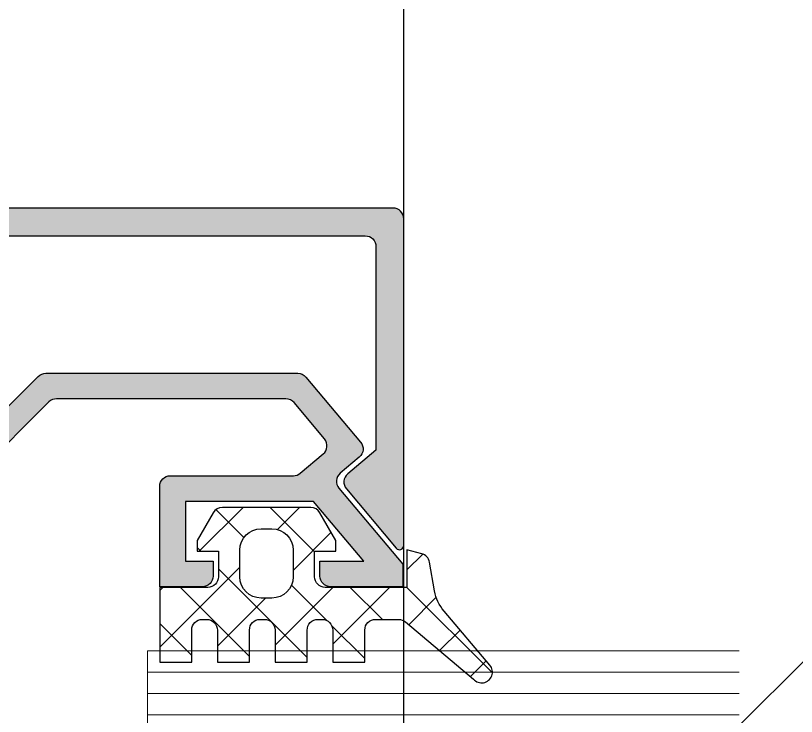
# Model space of a CAD drawing. Header units: millimetres. Extents: x 809 to 8159, y 33 to 4533.
# Drawn here: x 5210.012 to 5213.667, y 3477.661 to 3480.943 of the extents above; entities that cross this region are included whole.
import ezdxf

# ---------------------------------------------------------------- set-up
doc = ezdxf.new("R2010")
doc.units = ezdxf.units.MM
doc.linetypes.add('DASHED', pattern=[19.049999999999997, 12.7, -6.349999999999998])
doc.linetypes.add('HIDDEN', pattern=[0.375, 0.25, -0.125])
for name, color, linetype, lineweight in [('B.A.TARAMA', 124, 'DASHED', 15), ('BETONARME', 3, 'Continuous', 25), ('cam', 5, 'Continuous', 0), ('TEZGAH', 7, 'Continuous', 0)]:
    doc.layers.add(name, color=color, linetype=linetype, lineweight=lineweight)
doc.layers.add('FITILLER', color=240, linetype='Continuous')
doc.layers.add('GORUNUS-TARAMA', color=11, linetype='Continuous')

# ---------------------------------------------------------------- blocks, each defined once
blk = doc.blocks.new('trthrttrtrthrth')
at = {"layer": 'B.A.TARAMA'}
h = blk.add_hatch(dxfattribs=at)
h.set_pattern_fill('ANSI33', color=256, scale=25, style=0, pattern_type=0)
h.set_pattern_definition([(45, (32415.31688135864, -18322.9636272341), (-4.419417382415921, 4.419417382415921), []), (45, (32419.73629873363, -18322.9636272341), (-4.419417382415921, 4.419417382415921), [3.125, -1.5625])])
h.paths.add_polyline_path([(37167.55616825819, -15035.92631424963), (37257.55620163678, -15035.92631424963), (37257.55620163678, -15125.92634762823), (37167.55616825819, -15125.92634762823)], flags=0)
at = {"layer": 'BETONARME', "elevation": -1.177796e-10}
blk.add_lwpolyline([(37167.55616825819, -15035.92631424963), (37257.55620163678, -15035.92631424963), (37257.55620163678, -15125.92634762823), (37167.55616825819, -15125.92634762823)], close=True, dxfattribs=at)
blk = doc.blocks.new('ajsdfxcvzx')
h = blk.add_hatch(color=256)
edge = h.paths.add_edge_path()
edge.add_arc((37162.96491329894, -5111.412265165218), 0.05000000000291038, 90, 179.9999999979156, ccw=False)
edge.add_line((37162.96491329894, -5111.362265165217), (37167.60491329894, -5111.362265165217))
edge.add_arc((37167.60491329894, -5111.412265165214), 0.04999999999745341, -2.084391326206969e-09, 89.99999999166238, ccw=False)
edge.add_line((37167.65491329894, -5111.412265165216), (37167.65491329894, -5112.365876222981))
edge.add_line((37167.65491329894, -5112.365876222981), (37167.52264163642, -5112.476865326216))
edge.add_arc((37167.5547810169, -5112.515167548374), 0.0500000000012859, 129.9999999987166, 219.9999999987165)
edge.add_line((37167.51647879474, -5112.547306928858), (37167.74959241008, -5112.82512091741))
edge.add_arc((37167.76491329894, -5112.812265165218), 0.01999999999611783, 220.0000000031629, 360.0000000026055)
edge.add_line((37167.78491329894, -5112.812265165217), (37167.78491329894, -5111.282265165215))
edge.add_arc((37167.73491329894, -5111.282265165213), 0.04999999999563443, 359.9999999979156, 450)
edge.add_line((37167.73491329894, -5111.232265165216), (37162.83491329894, -5111.232265165216))
edge.add_arc((37162.83491329894, -5111.282265165217), 0.05000000000109139, 90, 179.9999999979156)
edge.add_line((37162.78491329894, -5111.282265165215), (37162.78491329894, -5112.812265165217))
edge.add_arc((37162.80491329894, -5112.812265165216), 0.02000000000407454, 180.000000005211, 320.0000000042476)
edge.add_line((37162.82023418781, -5112.82512091741), (37163.05334780313, -5112.547306928858))
edge.add_arc((37163.01504558098, -5112.51516754837), 0.04999999999805064, 319.9999999927306, 409.9999999986037)
edge.add_line((37163.04718496146, -5112.476865326216), (37162.91491329894, -5112.365876222981))
edge.add_line((37162.91491329894, -5112.365876222981), (37162.91491329894, -5111.412265165216))
h = blk.add_hatch(color=256)
edge = h.paths.add_edge_path()
edge.add_line((37163.80719272493, -5112.605572937531), (37163.20742909503, -5112.605572937531))
edge.add_line((37163.20742909503, -5112.605572937531), (37162.9724811983, -5112.88557293753))
edge.add_line((37162.9724811983, -5112.88557293753), (37163.17719272493, -5112.88557293753))
edge.add_line((37163.17719272493, -5112.88557293753), (37163.17719272493, -5112.95557293753))
edge.add_arc((37163.12719272493, -5112.955572937528), 0.05000000000291038, 270, 359.9999999979156, ccw=False)
edge.add_line((37163.12719272493, -5113.005572937529), (37162.78991329894, -5113.005572937529))
edge.add_line((37162.78991329894, -5113.005572937529), (37162.78991329894, -5112.900149041312))
edge.add_line((37162.78991329894, -5112.900149041312), (37163.08856860445, -5112.544225508022))
edge.add_arc((37163.05026638229, -5112.512086127537), 0.0500000000012859, 320.0000000012835, 410.0000000012835)
edge.add_line((37163.08240576278, -5112.47378390538), (37162.99291075725, -5112.398688679243))
edge.add_arc((37163.02505013773, -5112.360386457087), 0.04999999999989247, 140.0000000028802, 229.9999999999436, ccw=False)
edge.add_line((37162.98674791557, -5112.328247076604), (37163.24251682741, -5112.023433557044))
edge.add_arc((37163.28081904957, -5112.05557293753), 0.05000000000245512, 90, 139.9999999996867, ccw=False)
edge.add_line((37163.28081904957, -5112.005572937529), (37164.46035485771, -5112.005572937529))
edge.add_arc((37164.46035485771, -5112.055572937531), 0.05000000000200089, 44.99999999926308, 90, ccw=False)
edge.add_line((37164.49571019677, -5112.020217598472), (37164.67289097239, -5112.197398374085))
edge.add_line((37164.67289097239, -5112.197398374085), (37164.67289097239, -5112.239824780956))
edge.add_line((37164.67289097239, -5112.239824780956), (37164.71531737926, -5112.239824780956))
edge.add_line((37164.71531737926, -5112.239824780956), (37164.770268638, -5112.294776039698))
edge.add_arc((37164.80562397706, -5112.259420700638), 0.05000000000103742, 225.0000000007369, 270)
edge.add_line((37164.80562397706, -5112.309420700638), (37165.76420262082, -5112.309420700638))
edge.add_arc((37165.76420262082, -5112.259420700638), 0.0500000000001819, 270, 314.999999999263)
edge.add_line((37165.79955795988, -5112.294776039698), (37165.85450921863, -5112.239824780956))
edge.add_line((37165.85450921863, -5112.239824780956), (37165.8969356255, -5112.239824780956))
edge.add_line((37165.8969356255, -5112.239824780956), (37165.8969356255, -5112.197398374085))
edge.add_line((37165.8969356255, -5112.197398374085), (37166.07411640111, -5112.020217598469))
edge.add_arc((37166.10947174016, -5112.055572937529), 0.05000000000103742, 90, 134.9999999992631, ccw=False)
edge.add_line((37166.10947174016, -5112.005572937529), (37167.28900754831, -5112.005572937529))
edge.add_arc((37167.28900754832, -5112.05557293753), 0.05000000000109139, 40.000000005672575, 90.00000000833762, ccw=False)
edge.add_line((37167.32730977047, -5112.023433557044), (37167.58307868231, -5112.328247076604))
edge.add_arc((37167.54477646015, -5112.360386457087), 0.05000000000011667, -49.99999999994361, 39.9999999971198, ccw=False)
edge.add_line((37167.57691584063, -5112.398688679243), (37167.4874208351, -5112.47378390538))
edge.add_arc((37167.51956021558, -5112.512086127537), 0.0500000000012859, 129.9999999987166, 219.9999999987165)
edge.add_line((37167.48125799342, -5112.544225508022), (37167.77991329894, -5112.900149041312))
edge.add_line((37167.77991329894, -5112.900149041312), (37167.77991329894, -5113.005572937529))
edge.add_line((37167.77991329894, -5113.005572937529), (37167.44263387295, -5113.005572937529))
edge.add_arc((37167.44263387295, -5112.955572937528), 0.05000000000109139, 180.0000000020844, 270, ccw=False)
edge.add_line((37167.39263387295, -5112.95557293753), (37167.39263387295, -5112.88557293753))
edge.add_line((37167.39263387295, -5112.88557293753), (37167.59734539958, -5112.88557293753))
edge.add_line((37167.59734539958, -5112.88557293753), (37167.36239750285, -5112.605572937531))
edge.add_line((37167.36239750285, -5112.605572937531), (37166.76263387295, -5112.605572937531))
edge.add_line((37166.76263387295, -5112.605572937531), (37166.76263387295, -5112.88557293753))
edge.add_line((37166.76263387295, -5112.88557293753), (37166.89263387295, -5112.88557293753))
edge.add_line((37166.89263387295, -5112.88557293753), (37166.89263387295, -5112.95557293753))
edge.add_arc((37166.84263387295, -5112.955572937528), 0.05000000000291038, 270, 359.9999999979156, ccw=False)
edge.add_line((37166.84263387295, -5113.005572937529), (37166.64263387295, -5113.005572937529))
edge.add_line((37166.64263387295, -5113.005572937529), (37166.64263387295, -5112.535572937528))
edge.add_arc((37166.69263387295, -5112.53557293753), 0.05000000000291038, 90, 179.9999999979156, ccw=False)
edge.add_line((37166.69263387295, -5112.485572937529), (37167.26848584275, -5112.485572937529))
edge.add_arc((37167.26848584275, -5112.43557293753), 0.04999999999836291, 270, 309.9999999993865)
edge.add_line((37167.30062522323, -5112.473875159687), (37167.4078559943, -5112.38389785923))
edge.add_arc((37167.37571661381, -5112.345595637078), 0.05000000000178251, 310.000000009123, 400.0000000003133)
edge.add_line((37167.41401883597, -5112.313456256592), (37167.27135285149, -5112.143433557047))
edge.add_arc((37167.23305062933, -5112.175572937524), 0.049999999996609, 39.99999999232956, 89.99999999166236)
edge.add_line((37167.23305062934, -5112.125572937528), (37166.15917736765, -5112.125572937528))
edge.add_arc((37166.15917736765, -5112.17557293753), 0.05000000000200089, 90, 135.0000000007369)
edge.add_line((37166.12382202859, -5112.140217598471), (37165.79955795988, -5112.464481667181))
edge.add_arc((37165.83491329894, -5112.499837006243), 0.05000000000232364, 134.9999999977892, 179.9999999968734)
edge.add_line((37165.78491329894, -5112.49983700624), (37165.78491329894, -5112.90557293753))
edge.add_line((37165.78491329894, -5112.90557293753), (37165.88491329894, -5112.90557293753))
edge.add_line((37165.88491329894, -5112.90557293753), (37165.88491329894, -5113.005572937529))
edge.add_line((37165.88491329894, -5113.005572937529), (37165.58491329894, -5113.005572937529))
edge.add_arc((37165.58491329894, -5112.955572937528), 0.05000000000109139, 180.0000000020844, 270, ccw=False)
edge.add_line((37165.53491329894, -5112.95557293753), (37165.53491329894, -5112.88557293753))
edge.add_line((37165.53491329894, -5112.88557293753), (37165.66491329894, -5112.88557293753))
edge.add_line((37165.66491329894, -5112.88557293753), (37165.66491329894, -5112.509420700639))
edge.add_arc((37165.61491329894, -5112.50942070064), 0.05000000000291038, 2.084408315922602e-09, 90)
edge.add_line((37165.61491329894, -5112.459420700639), (37164.95491329893, -5112.459420700639))
edge.add_arc((37164.95491329894, -5112.509420700637), 0.04999999999745341, 90.00000000833764, 180.0000000020844)
edge.add_line((37164.90491329894, -5112.509420700639), (37164.90491329894, -5112.88557293753))
edge.add_line((37164.90491329894, -5112.88557293753), (37165.03491329894, -5112.88557293753))
edge.add_line((37165.03491329894, -5112.88557293753), (37165.03491329894, -5112.95557293753))
edge.add_arc((37164.98491329894, -5112.955572937532), 0.04999999999563443, -90, 2.084391326206969e-09, ccw=False)
edge.add_line((37164.98491329894, -5113.005572937529), (37164.68491329894, -5113.005572937529))
edge.add_line((37164.68491329894, -5113.005572937529), (37164.68491329894, -5112.90557293753))
edge.add_line((37164.68491329894, -5112.90557293753), (37164.78491329894, -5112.90557293753))
edge.add_line((37164.78491329894, -5112.90557293753), (37164.78491329894, -5112.49983700624))
edge.add_arc((37164.73491329894, -5112.499837006235), 0.04999999999563443, 359.9999999937468, 404.9999999955783)
edge.add_line((37164.770268638, -5112.464481667181), (37164.44600456928, -5112.140217598471))
edge.add_arc((37164.41064923022, -5112.17557293753), 0.04999999999975119, 44.99999999926305, 90)
edge.add_line((37164.41064923022, -5112.125572937528), (37163.33677596855, -5112.125572937528))
edge.add_arc((37163.33677596855, -5112.175572937539), 0.05000000001109584, 90, 139.9999999994574)
edge.add_line((37163.29847374638, -5112.143433557047), (37163.15580776191, -5112.313456256592))
edge.add_arc((37163.19410998407, -5112.345595637074), 0.05000000000011667, 140.0000000028802, 229.9999999999436)
edge.add_line((37163.16197060359, -5112.38389785923), (37163.26920137465, -5112.473875159687))
edge.add_arc((37163.30134075513, -5112.43557293753), 0.04999999999591229, 230.0000000070005, 270.0000000083376)
edge.add_line((37163.30134075513, -5112.485572937529), (37163.87719272493, -5112.485572937529))
edge.add_arc((37163.87719272493, -5112.53557293753), 0.05000000000109139, 2.084391326206969e-09, 90, ccw=False)
edge.add_line((37163.92719272493, -5112.535572937528), (37163.92719272492, -5113.005572937529))
edge.add_line((37163.92719272492, -5113.005572937529), (37163.72719272492, -5113.005572937529))
edge.add_arc((37163.72719272493, -5112.955572937532), 0.04999999999745341, 179.9999999979156, 269.9999999916624, ccw=False)
edge.add_line((37163.67719272493, -5112.95557293753), (37163.67719272493, -5112.88557293753))
edge.add_line((37163.67719272493, -5112.88557293753), (37163.80719272493, -5112.88557293753))
edge.add_line((37163.80719272493, -5112.88557293753), (37163.80719272493, -5112.605572937531))
at = {"layer": 'FITILLER'}
h = blk.add_hatch(dxfattribs=at)
h.set_pattern_fill('NET', color=256, scale=1.499999999999999, angle=-45.00000000000002, style=0)
h.set_pattern_definition([(315, (37075.75839698163, -5098.589677887428), (0.1325825214724777, 0.1325825214724775), []), (44.9999999999999, (37075.75839698163, -5098.589677887428), (-0.1325825214724777, 0.1325825214724776), [])])
edge = h.paths.add_edge_path(flags=16)
edge.add_arc((37167.16763387294, -5112.833658863914), 0.1000000000040018, 1.042224084812915e-09, 90, ccw=False)
edge.add_line((37167.26763387295, -5112.833658863912), (37167.26763387295, -5112.958658863912))
edge.add_arc((37167.16763387295, -5112.958658863909), 0.09999999999854481, 269.99999999583116, 359.9999999979156, ccw=False)
edge.add_line((37167.16763387294, -5113.058658863911), (37167.11763387295, -5113.058658863911))
edge.add_arc((37167.11763387295, -5112.958658863912), 0.09999999999854481, 180, 270, ccw=False)
edge.add_line((37167.01763387295, -5112.958658863912), (37167.01763387295, -5112.833658863912))
edge.add_arc((37167.11763387296, -5112.83365886391), 0.1000000000058208, 90.00000000416878, 180.0000000010422, ccw=False)
edge.add_line((37167.11763387295, -5112.73365886391), (37167.16763387294, -5112.73365886391))
edge = h.paths.add_edge_path()
edge.add_arc((37168.12616572138, -5112.990447237897), 0.2000000000014111, 190.0000000017065, 220.2331421581429, ccw=False)
edge.add_line((37167.92920417078, -5113.025176873436), (37167.90544460343, -5112.890429671059))
edge.add_arc((37167.85620421578, -5112.899112079939), 0.04999999999764103, 9.999999996936552, 74.9999999985403)
edge.add_line((37167.86914516804, -5112.850815788626), (37167.79991329894, -5112.832265165211))
edge.add_line((37167.79991329894, -5112.832265165211), (37167.79991329894, -5113.008658863911))
edge.add_line((37167.79991329894, -5113.008658863911), (37167.41763387294, -5113.008658863911))
edge.add_arc((37167.41763387295, -5112.958658863914), 0.04999999999745341, 179.9999999979156, 269.9999999916624, ccw=False)
edge.add_line((37167.36763387295, -5112.958658863912), (37167.36763387295, -5112.83865886391))
edge.add_line((37167.36763387295, -5112.83865886391), (37167.46763387295, -5112.83865886391))
edge.add_line((37167.46763387295, -5112.83865886391), (37167.46763387295, -5112.78865886391))
edge.add_line((37167.46763387295, -5112.78865886391), (37167.39257833795, -5112.658658863913))
edge.add_arc((37167.34927706775, -5112.683658863913), 0.05000000000773989, 29.99999999560139, 89.99999999166236)
edge.add_line((37167.34927706776, -5112.633658863911), (37166.93599067813, -5112.633658863911))
edge.add_arc((37166.93599067813, -5112.683658863913), 0.05000000000200089, 90, 150.0000000002298)
edge.add_line((37166.89268940794, -5112.658658863913), (37166.81763387295, -5112.78865886391))
edge.add_line((37166.81763387295, -5112.78865886391), (37166.81763387295, -5112.83865886391))
edge.add_line((37166.81763387295, -5112.83865886391), (37166.91763387294, -5112.83865886391))
edge.add_line((37166.91763387294, -5112.83865886391), (37166.91763387294, -5112.958658863912))
edge.add_arc((37166.86763387295, -5112.958658863914), 0.04999999999563443, -90, 2.084391326206969e-09, ccw=False)
edge.add_line((37166.86763387295, -5113.008658863911), (37166.64263387295, -5113.008658863911))
edge.add_line((37166.64263387295, -5113.008658863911), (37166.64263387295, -5113.35865886391))
edge.add_line((37166.64263387295, -5113.35865886391), (37166.79263387294, -5113.35865886391))
edge.add_line((37166.79263387294, -5113.35865886391), (37166.79263387294, -5113.208658863912))
edge.add_arc((37166.84263387295, -5113.208658863914), 0.05000000000291038, 90, 179.9999999979156, ccw=False)
edge.add_line((37166.84263387295, -5113.158658863913), (37166.86263387295, -5113.158658863913))
edge.add_arc((37166.86263387294, -5113.20865886391), 0.04999999999745341, -2.084391326206969e-09, 89.99999999166238, ccw=False)
edge.add_line((37166.91263387295, -5113.208658863912), (37166.91263387295, -5113.35865886391))
edge.add_line((37166.91263387295, -5113.35865886391), (37167.06263387295, -5113.35865886391))
edge.add_line((37167.06263387295, -5113.35865886391), (37167.06263387295, -5113.208658863912))
edge.add_arc((37167.11263387295, -5113.208658863914), 0.05000000000291038, 90, 179.9999999979156, ccw=False)
edge.add_line((37167.11263387295, -5113.158658863913), (37167.13263387295, -5113.158658863913))
edge.add_arc((37167.13263387295, -5113.20865886391), 0.04999999999745341, -2.084391326206969e-09, 90, ccw=False)
edge.add_line((37167.18263387294, -5113.208658863912), (37167.18263387294, -5113.35865886391))
edge.add_line((37167.18263387294, -5113.35865886391), (37167.33263387295, -5113.35865886391))
edge.add_line((37167.33263387295, -5113.35865886391), (37167.33263387295, -5113.208658863912))
edge.add_arc((37167.38263387295, -5113.208658863914), 0.05000000000291038, 90, 179.9999999979156, ccw=False)
edge.add_line((37167.38263387295, -5113.158658863913), (37167.40263387295, -5113.158658863913))
edge.add_arc((37167.40263387295, -5113.208658863914), 0.05000000000109139, 2.084391326206969e-09, 90, ccw=False)
edge.add_line((37167.45263387295, -5113.208658863912), (37167.45263387295, -5113.35865886391))
edge.add_line((37167.45263387295, -5113.35865886391), (37167.60263387294, -5113.35865886391))
edge.add_line((37167.60263387294, -5113.35865886391), (37167.60263387294, -5113.208658863912))
edge.add_arc((37167.65263387295, -5113.208658863914), 0.05000000000291038, 90, 179.9999999979156, ccw=False)
edge.add_line((37167.65263387295, -5113.158658863913), (37167.7607952799, -5113.158658863913))
edge.add_arc((37167.76079527991, -5113.208658863911), 0.04999999999836291, 50.00000000700061, 90.00000000833762, ccw=False)
edge.add_line((37167.79293466039, -5113.170356641755), (37168.11174217181, -5113.437867907009))
edge.add_arc((37168.14991329893, -5113.405572937523), 0.05000000000115399, 220.233142156001, 400.233142156001)
edge.add_line((37168.18808442606, -5113.373277968038), (37167.97348121289, -5113.119627115842))
at = {"elevation": -1.963816455065235e-10}
blk.add_lwpolyline([(37162.91491329894, -5111.412265165216, -0.4142135623730951), (37162.96491329894, -5111.362265165217), (37167.60491329894, -5111.362265165217, -0.4142135623730951), (37167.65491329894, -5111.412265165216), (37167.65491329894, -5112.365876222981), (37167.52264163642, -5112.476865326216, 0.4142135623731419), (37167.51647879474, -5112.547306928858), (37167.74959241008, -5112.82512091741, 0.7002075382095383), (37167.78491329894, -5112.812265165217), (37167.78491329894, -5111.282265165215, 0.4142135623730617), (37167.73491329894, -5111.232265165216), (37162.83491329894, -5111.232265165216, 0.4142135623730951), (37162.78491329894, -5111.282265165215), (37162.78491329894, -5112.812265165217, 0.7002075382097253), (37162.82023418781, -5112.82512091741), (37163.05334780313, -5112.547306928858, 0.414213562373189), (37163.04718496146, -5112.476865326216), (37162.91491329894, -5112.365876222981)], format="xyb", close=True, dxfattribs=at)
blk.add_lwpolyline([(37165.8969356255, -5112.197398374085), (37166.07411640111, -5112.020217598469, -0.198912367379658), (37166.10947174016, -5112.005572937529), (37167.28900754831, -5112.005572937529, -0.2216946626429265), (37167.32730977047, -5112.023433557044), (37167.58307868231, -5112.328247076604, -0.4142135623732124), (37167.57691584063, -5112.398688679243), (37167.4874208351, -5112.47378390538, 0.4142135623731674), (37167.48125799342, -5112.544225508022), (37167.77991329894, -5112.900149041312), (37167.77991329894, -5113.005572937529), (37167.44263387295, -5113.005572937529, -0.4142135623730951), (37167.39263387295, -5112.95557293753), (37167.39263387295, -5112.88557293753), (37167.59734539958, -5112.88557293753), (37167.36239750285, -5112.605572937531), (37166.76263387295, -5112.605572937531), (37166.76263387295, -5112.88557293753), (37166.89263387295, -5112.88557293753), (37166.89263387295, -5112.95557293753, -0.4142135623730951), (37166.84263387295, -5113.005572937529), (37166.64263387295, -5113.005572937529), (37166.64263387295, -5112.535572937528, -0.4142135623730951), (37166.69263387295, -5112.485572937529), (37167.26848584275, -5112.485572937529, 0.1763269807083681), (37167.30062522323, -5112.473875159687), (37167.4078559943, -5112.38389785923, 0.4142135623732124), (37167.41401883597, -5112.313456256592), (37167.27135285149, -5112.143433557047, 0.2216946626429333), (37167.23305062934, -5112.125572937528), (37166.15917736765, -5112.125572937528, 0.1989123673796371), (37166.12382202859, -5112.140217598471), (37165.79955795988, -5112.464481667181, 0.198912367379658)], format="xyb", dxfattribs=at)
at = {"layer": 'cam'}
for p, q in [((37169.35451633621, -5113.305572937525), (37166.58491329894, -5113.305572937525)), ((37166.58491329894, -5113.305572937525), (37166.58491329894, -5113.905572937523)), ((37169.35451633621, -5113.405572937523), (37166.58491329894, -5113.405572937523)), ((37169.35451633621, -5113.505572937525), (37166.58491329894, -5113.505572937525)), ((37169.35451633621, -5113.605572937524), (37166.58491329894, -5113.605572937524))]:
    blk.add_line(p, q, dxfattribs=at)
at = {"layer": 'FITILLER', "elevation": -1.963816455065235e-10}
for points in [[(37167.97348121289, -5113.119627115842, -0.1326875429165003), (37167.92920417078, -5113.025176873436), (37167.90544460343, -5112.890429671059, 0.2914734195860864), (37167.86914516804, -5112.850815788626), (37167.79991329894, -5112.832265165211), (37167.79991329894, -5113.008658863911), (37167.41763387294, -5113.008658863911, -0.4142135623730951), (37167.36763387295, -5112.958658863912), (37167.36763387295, -5112.83865886391), (37167.46763387295, -5112.83865886391), (37167.46763387295, -5112.78865886391), (37167.39257833795, -5112.658658863913, 0.267949192431109), (37167.34927706776, -5112.633658863911), (37166.93599067813, -5112.633658863911, 0.2679491924311237), (37166.89268940794, -5112.658658863913), (37166.81763387295, -5112.78865886391), (37166.81763387295, -5112.83865886391), (37166.91763387294, -5112.83865886391), (37166.91763387294, -5112.958658863912, -0.4142135623730951), (37166.86763387295, -5113.008658863911), (37166.64263387295, -5113.008658863911), (37166.64263387295, -5113.35865886391), (37166.79263387294, -5113.35865886391), (37166.79263387294, -5113.208658863912, -0.4142135623730951), (37166.84263387295, -5113.158658863913), (37166.86263387295, -5113.158658863913, -0.4142135623730951), (37166.91263387295, -5113.208658863912), (37166.91263387295, -5113.35865886391), (37167.06263387295, -5113.35865886391), (37167.06263387295, -5113.208658863912, -0.4142135623730951), (37167.11263387295, -5113.158658863913), (37167.13263387295, -5113.158658863913, -0.4142135623730951), (37167.18263387294, -5113.208658863912), (37167.18263387294, -5113.35865886391), (37167.33263387295, -5113.35865886391), (37167.33263387295, -5113.208658863912, -0.4142135623730951), (37167.38263387295, -5113.158658863913), (37167.40263387295, -5113.158658863913, -0.4142135623730951), (37167.45263387295, -5113.208658863912), (37167.45263387295, -5113.35865886391), (37167.60263387294, -5113.35865886391), (37167.60263387294, -5113.208658863912, -0.4142135623730951), (37167.65263387295, -5113.158658863913), (37167.7607952799, -5113.158658863913, -0.1763269807084748), (37167.79293466039, -5113.170356641755), (37168.11174217181, -5113.437867907009, 1.000000000000021), (37168.18808442606, -5113.373277968038)], [(37167.16763387294, -5112.73365886391, -0.4142135623730951), (37167.26763387295, -5112.833658863912), (37167.26763387295, -5112.958658863912, -0.4142135623730951), (37167.16763387294, -5113.058658863911), (37167.11763387295, -5113.058658863911, -0.4142135623731117), (37167.01763387295, -5112.958658863912), (37167.01763387295, -5112.833658863912, -0.4142135623730951), (37167.11763387295, -5112.73365886391)]]:
    blk.add_lwpolyline(points, format="xyb", close=True, dxfattribs=at)

msp = doc.modelspace()

# ---------------------------------------------------------------- block references
at = {"layer": 'GORUNUS-TARAMA'}
msp.add_blockref('ajsdfxcvzx', (-31955.95567726321, 8591.274052643628), dxfattribs=at)
at = {"layer": 'TEZGAH', "color": 0, "linetype": 'HIDDEN', "lineweight": -2, "ltscale": 35}
msp.add_blockref('trthrttrtrthrth', (-31955.72693222248, 18591.27405262943), dxfattribs=at)

doc.saveas('drawing.dxf')
